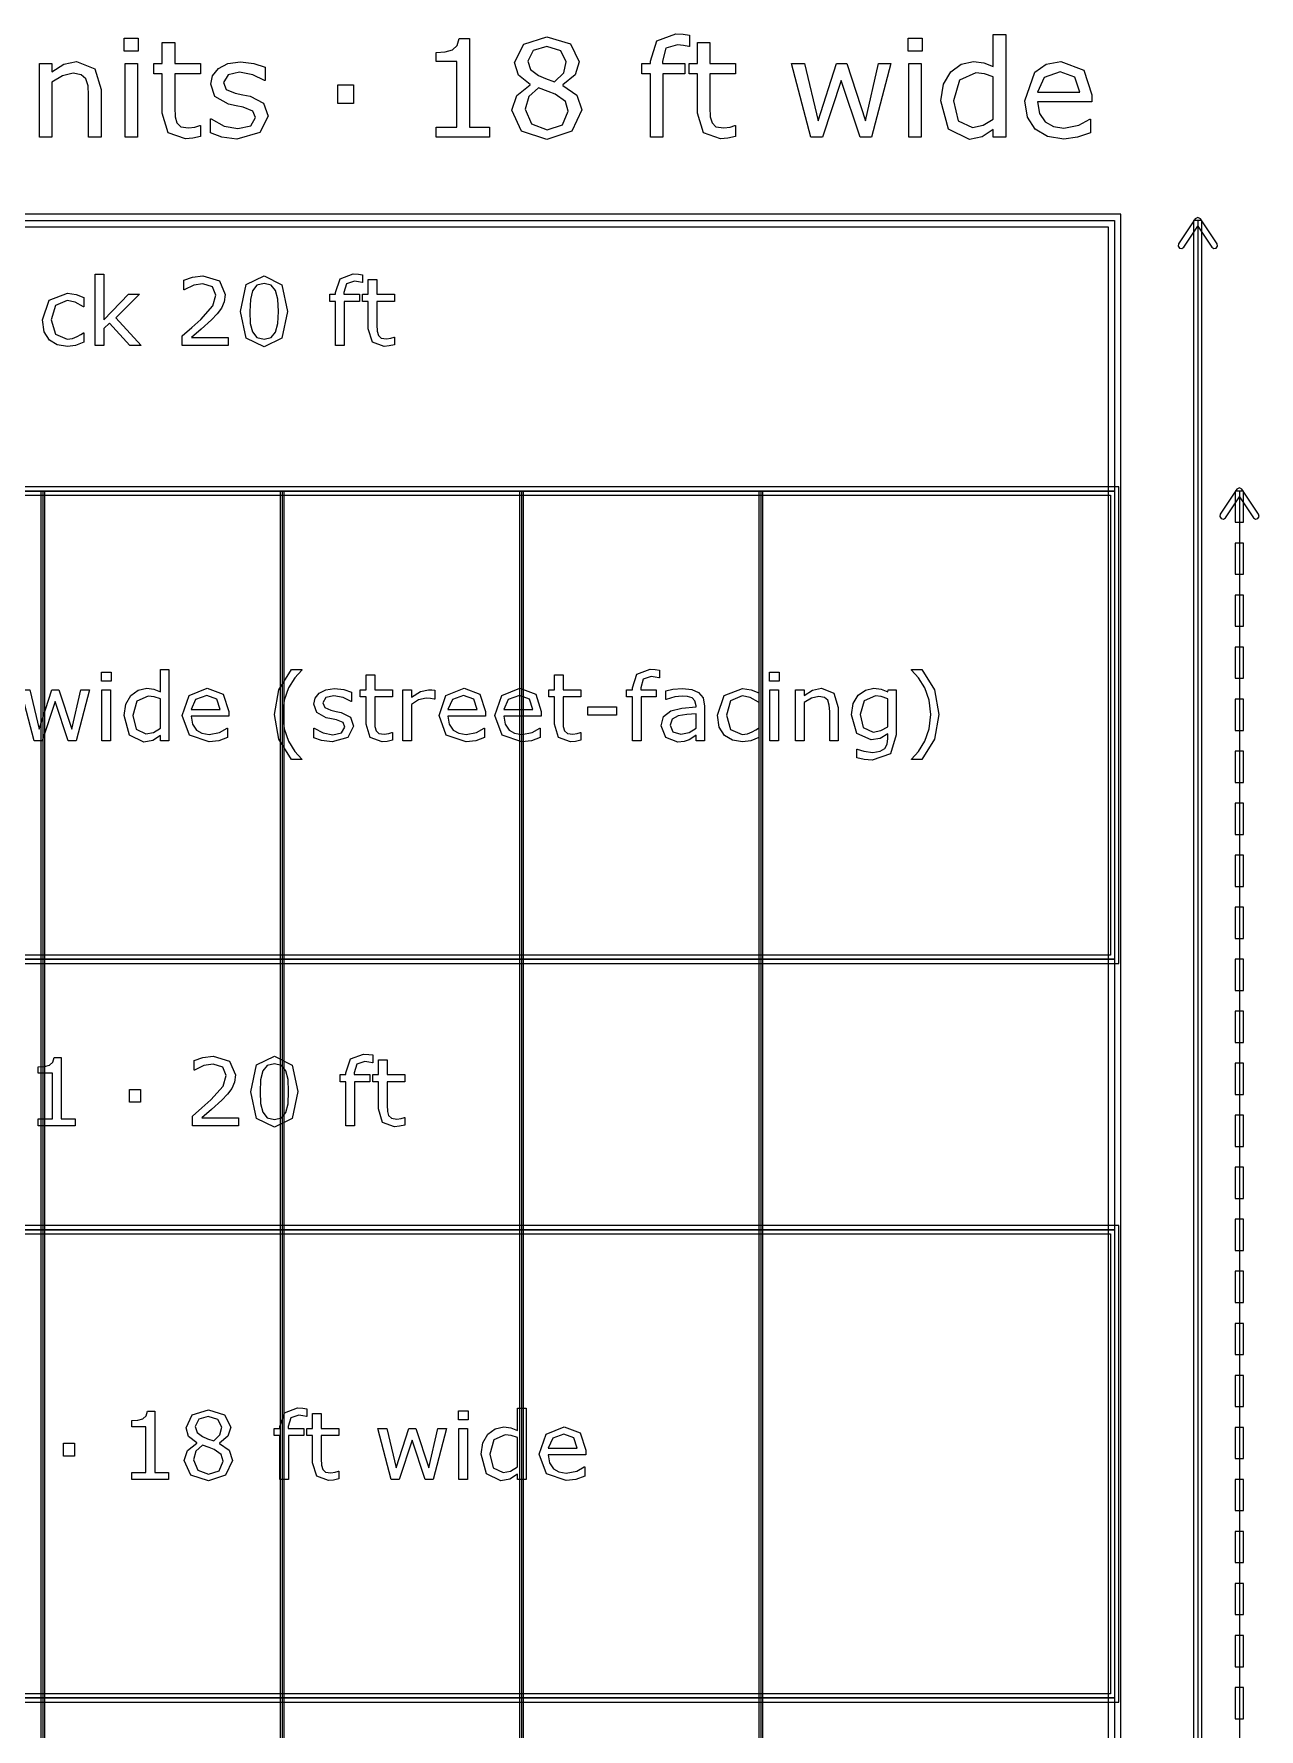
# Model space of a CAD drawing. Extents: x -3 to 198, y 3 to 612.
# Drawn here: x 43.43 to 74.58, y 569.09 to 612.2 of the extents above; entities that cross this region are included whole.
import ezdxf

# ---------------------------------------------------------------- set-up
doc = ezdxf.new("R2010")
doc.units = 0
doc.header["$MEASUREMENT"] = 0
doc.layers.add('Layer 1', color=7, linetype='Continuous')

msp = doc.modelspace()

# ---------------------------------------------------------------- linework, layer by layer
at = {"layer": 'Layer 1', "color": 7}
for points in [[(60.096901, 611.878948), (60.0801, 611.878948), (59.944062, 611.909179), (59.796266, 611.925974), (59.500679, 611.835283), (59.409985, 611.511142), (59.409985, 611.447322), (59.979331, 611.447322), (59.979331, 611.181964), (59.420063, 611.181964), (59.420063, 609.57134), (59.104321, 609.57134), (59.104321, 611.181963), (58.891027, 611.181963), (58.891027, 611.447321), (59.104321, 611.447321), (59.104321, 611.509462), (59.27059, 612.021704), (59.750922, 612.201409), (59.940702, 612.191331), (60.096893, 612.167817), (60.096901, 611.878948)], [(68.141621, 609.57134), (67.825879, 609.57134), (67.825879, 609.767839), (67.542044, 609.584776), (67.221264, 609.519276), (66.68719, 609.777916), (66.49069, 610.495055), (66.55787, 610.919964), (66.742612, 611.237386), (67.00797, 611.432206), (67.323713, 611.499385), (67.585711, 611.467475), (67.825879, 611.371745), (67.825879, 612.184614), (68.141621, 612.184614), (68.141621, 609.57134)], [(46.083305, 611.761385), (45.727255, 611.761385), (45.727255, 612.088883), (46.083305, 612.088883), (46.083305, 611.761385)], [(47.662019, 609.588136), (47.467198, 609.549507), (47.280776, 609.534392), (46.844111, 609.688904), (46.694637, 610.184351), (46.694637, 611.181963), (46.481341, 611.181963), (46.481341, 611.447322), (46.694637, 611.447322), (46.694637, 611.986435), (47.01038, 611.986435), (47.01038, 611.447321), (47.662019, 611.447321), (47.662019, 611.181963), (47.01038, 611.181963), (47.01038, 610.327107), (47.0171, 610.095338), (47.064125, 609.940826), (47.164894, 609.841737), (47.363072, 609.811506), (47.524303, 609.833339), (47.645226, 609.871967), (47.662027, 609.871967), (47.662019, 609.588136)], [(55.014791, 609.57134), (53.661126, 609.57134), (53.661126, 609.826621), (54.181767, 609.826621), (54.181767, 611.502744), (53.661126, 611.502744), (53.661126, 611.731154), (53.887858, 611.74795), (54.07092, 611.800014), (54.191842, 611.905821), (54.243907, 612.080487), (54.504228, 612.080487), (54.504228, 609.826622), (55.014791, 609.826622), (55.014791, 609.57134)], [(57.362706, 610.268325), (57.109103, 609.729211), (56.47426, 609.514238), (55.825978, 609.724173), (55.585814, 610.261607), (55.706736, 610.637811), (56.04767, 610.906528), (56.04767, 610.916606), (55.748723, 611.151734), (55.652994, 611.470835), (55.884761, 611.94109), (56.47426, 612.129192), (57.072154, 611.949487), (57.295525, 611.492668), (57.189719, 611.158451), (56.879014, 610.90317), (56.879014, 610.893092), (57.238423, 610.644529), (57.362706, 610.268325), (57.362706, 610.268325)], [(56.964667, 611.489308), (56.825271, 611.77482), (56.47258, 611.882307), (56.124928, 611.781538), (55.990568, 611.509462), (56.057748, 611.299527), (56.264324, 611.143335), (56.442348, 611.064399), (56.670758, 610.983784), (56.900847, 611.213873), (56.964667, 611.489308), (56.964667, 611.489308)], [(61.270861, 609.588135), (61.076041, 609.549507), (60.889618, 609.534391), (60.452953, 609.688903), (60.30348, 610.184351), (60.30348, 611.181963), (60.090183, 611.181963), (60.090183, 611.447321), (60.30348, 611.447321), (60.30348, 611.986435), (60.61922, 611.986435), (60.61922, 611.447321), (61.270861, 611.447321), (61.270861, 611.181963), (60.61922, 611.181963), (60.61922, 610.327107), (60.62594, 610.095338), (60.672964, 609.940826), (60.773733, 609.841737), (60.971911, 609.811506), (61.133143, 609.833339), (61.254065, 609.871967), (61.270866, 609.871967), (61.270861, 609.588135)], [(66.015395, 611.761385), (65.659346, 611.761385), (65.659346, 612.088883), (66.015395, 612.088883), (66.015395, 611.761385)], [(45.136077, 609.57134), (44.820334, 609.57134), (44.820334, 610.63949), (44.805226, 610.881336), (44.749804, 611.059361), (44.628881, 611.163489), (44.423986, 611.198758), (44.153587, 611.134938), (43.883191, 610.972028), (43.883191, 609.57134), (43.567449, 609.57134), (43.567449, 611.447321), (43.883191, 611.447321), (43.883191, 611.239066), (44.188856, 611.430526), (44.512997, 611.499385), (44.976533, 611.316322), (45.136084, 610.788964), (45.136077, 609.57134)], [(46.063152, 609.57134), (45.747409, 609.57134), (45.747409, 611.447321), (46.063152, 611.447321), (46.063152, 609.57134)], [(49.383486, 610.112134), (49.170192, 609.690584), (48.590771, 609.525995), (48.207848, 609.5747), (47.917299, 609.683866), (47.917299, 610.038237), (47.9341, 610.038237), (48.266636, 609.858532), (48.617647, 609.793033), (48.943468, 609.860212), (49.06103, 610.071827), (48.99721, 610.239775), (48.752008, 610.337184), (48.575661, 610.372454), (48.379163, 610.41612), (48.028151, 610.607581), (47.925702, 610.919965), (47.972726, 611.138297), (48.118842, 611.321361), (48.35733, 611.445643), (48.683148, 611.492668), (49.022404, 611.450681), (49.309596, 611.351592), (49.309596, 611.014016), (49.292795, 611.014016), (48.998885, 611.16349), (48.659629, 611.22563), (48.3674, 611.158451), (48.248157, 610.961952), (48.320375, 610.787286), (48.548784, 610.691555), (48.743605, 610.651248), (48.924987, 610.614299), (49.264243, 610.441312), (49.383486, 610.112134), (49.383486, 610.112134)], [(65.221001, 611.447321), (64.732271, 609.57134), (64.440042, 609.57134), (63.958032, 611.017374), (63.479378, 609.57134), (63.188829, 609.57134), (62.695061, 611.447321), (63.024239, 611.447321), (63.368533, 609.994569), (63.837107, 611.447321), (64.097428, 611.447321), (64.57776, 609.994569), (64.90358, 611.447321), (65.221001, 611.447321)], [(65.995242, 609.57134), (65.679499, 609.57134), (65.679499, 611.447321), (65.995242, 611.447321), (65.995242, 609.57134)], [(70.333345, 610.476581), (68.951131, 610.476581), (69.003193, 610.174274), (69.145952, 609.964339), (69.352528, 609.843416), (69.617886, 609.803109), (70.002486, 609.878685), (70.2796, 610.029839), (70.296401, 610.029839), (70.296401, 609.685545), (69.97058, 609.57302), (69.621249, 609.527673), (69.205577, 609.590654), (68.892354, 609.779596), (68.695854, 610.086101), (68.630354, 610.498414), (68.880599, 611.228989), (69.171988, 611.431786), (69.542313, 611.499385), (70.126774, 611.277694), (70.33335, 610.647888), (70.333345, 610.476581)], [(51.560096, 610.429556), (51.1587, 610.429556), (51.1587, 610.904849), (51.560096, 610.904849), (51.560096, 610.429556)], [(67.825879, 610.033197), (67.825879, 611.109745), (67.597469, 611.188681), (67.377455, 611.210514), (66.964304, 611.025772), (66.81651, 610.501773), (66.930715, 609.99289), (67.296842, 609.819904), (67.568918, 609.878685), (67.825879, 610.033198), (67.825879, 610.033197)], [(70.026, 610.718426), (69.900037, 611.103027), (69.525515, 611.239066), (69.120758, 611.089592), (68.951131, 610.718426), (70.026, 610.718426)], [(57.016732, 610.236415), (56.947874, 610.483299), (56.682516, 610.671401), (56.509529, 610.740259), (56.259286, 610.829272), (56.015761, 610.605901), (55.92507, 610.286799), (56.081261, 609.912275), (56.477617, 609.76448), (56.868938, 609.890442), (57.016732, 610.236415), (57.016732, 610.236415)], [(11.641652, 607.454676), (70.908244, 607.454676), (70.908244, 600.575518), (11.641652, 600.575518), (11.641652, 607.454676)], [(72.958762, 607.498601), (72.535533, 606.863498), (72.523838, 606.803858), (72.557758, 606.753428), (72.617398, 606.74173), (72.667829, 606.775647), (73.024908, 607.311532), (73.381992, 606.775649), (73.432422, 606.741732), (73.492061, 606.753429), (73.525981, 606.803859), (73.514286, 606.8635), (73.091054, 607.498601), (73.024908, 607.534093), (72.958762, 607.498601), (72.958762, 607.498601)], [(73.024908, 607.454676), (73.024908, 488.127743)], [(46.157782, 604.27968), (45.869429, 604.27968), (45.348531, 604.848249), (45.20668, 604.713374), (45.20668, 604.27968), (44.98809, 604.27968), (44.98809, 606.08887), (45.20668, 606.08887), (45.20668, 604.928477), (45.838036, 605.578436), (46.1136, 605.578436), (45.510149, 604.978474), (46.157782, 604.27968)], [(48.369273, 604.27968), (47.197252, 604.27968), (47.197252, 604.522688), (47.441425, 604.731977), (47.67048, 604.940104), (47.976274, 605.283106), (48.058827, 605.55867), (47.969297, 605.769122), (47.72164, 605.845862), (47.492585, 605.808655), (47.251902, 605.694708), (47.240287, 605.694708), (47.240287, 605.938879), (47.460041, 606.013293), (47.727466, 606.047012), (48.144883, 605.91795), (48.296036, 605.570297), (48.270451, 605.385425), (48.197199, 605.223807), (48.090228, 605.081956), (47.942564, 604.927314), (47.685604, 604.69012), (47.437943, 604.478505), (48.369281, 604.478505), (48.369273, 604.27968)], [(49.880806, 605.145905), (49.734304, 604.461064), (49.282007, 604.243636), (48.826221, 604.464552), (48.683209, 605.14358), (48.828547, 605.824933), (49.282007, 606.045849), (49.73663, 605.821444), (49.880806, 605.145905), (49.880806, 605.145905)], [(49.575012, 604.618031), (49.629659, 604.838948), (49.644767, 605.145905), (49.629659, 605.452863), (49.57385, 605.673779), (49.462228, 605.808655), (49.282007, 605.854), (49.100623, 605.808655), (48.987839, 605.671454), (48.933192, 605.447049), (48.919248, 605.14358), (48.932028, 604.84011), (48.986675, 604.621519), (49.094807, 604.483156), (49.282005, 604.435484), (49.46339, 604.48083), (49.575009, 604.618031), (49.575012, 604.618031)], [(51.788828, 605.877255), (51.777213, 605.877255), (51.683035, 605.898183), (51.580715, 605.909812), (51.376076, 605.847025), (51.313291, 605.62262), (51.313291, 605.578437), (51.70745, 605.578437), (51.70745, 605.394727), (51.320265, 605.394727), (51.320265, 604.27968), (51.101674, 604.27968), (51.101674, 605.394727), (50.954011, 605.394727), (50.954011, 605.578436), (51.101674, 605.578436), (51.101674, 605.621457), (51.216784, 605.976086), (51.549322, 606.100497), (51.680709, 606.09352), (51.788841, 606.077243), (51.788828, 605.877255)], [(52.601569, 604.291307), (52.466692, 604.264565), (52.337632, 604.2541), (52.035324, 604.36107), (51.931843, 604.704072), (51.931843, 605.394727), (51.784177, 605.394727), (51.784177, 605.578436), (51.931843, 605.578436), (51.931843, 605.951669), (52.150434, 605.951669), (52.150434, 605.578436), (52.601569, 605.578436), (52.601569, 605.394727), (52.150434, 605.394727), (52.150434, 604.802903), (52.15509, 604.642448), (52.187645, 604.535478), (52.257407, 604.466878), (52.394609, 604.44595), (52.506229, 604.461065), (52.589946, 604.487808), (52.601561, 604.487808), (52.601569, 604.291307)], [(44.698573, 604.36107), (44.490446, 604.27968), (44.28232, 604.250612), (44.024196, 604.291307), (43.823046, 604.416881), (43.691657, 604.628495), (43.645149, 604.927314), (43.819556, 605.427283), (44.28232, 605.608667), (44.500911, 605.577274), (44.698573, 605.500534), (44.698573, 605.257526), (44.686957, 605.257526), (44.479995, 605.377286), (44.273031, 605.419144), (43.978862, 605.29357), (43.871894, 604.927314), (43.976536, 604.565709), (44.273031, 604.440135), (44.407904, 604.457576), (44.531152, 604.502922), (44.620682, 604.554082), (44.686957, 604.601753), (44.698573, 604.601753), (44.698573, 604.36107)], [(43.656195, 600.575518), (43.656195, 532.313104)], [(49.741604, 600.575518), (49.741604, 532.313104)], [(55.827013, 600.575518), (55.827013, 532.313104)], [(61.912422, 600.575518), (61.912422, 532.313104)], [(74.017094, 600.619443), (73.593865, 599.98434), (73.58217, 599.9247), (73.61609, 599.87427), (73.67573, 599.862572), (73.726161, 599.896489), (74.08324, 600.432374), (74.440324, 599.896491), (74.490754, 599.862574), (74.550393, 599.874271), (74.584313, 599.924701), (74.572618, 599.984342), (74.149386, 600.619443), (74.08324, 600.654935), (74.017094, 600.619443), (74.017094, 600.619443)], [(73.977304, 600.575518), (73.977304, 599.781769), (74.189176, 599.781769), (74.189176, 600.575518), (73.977304, 600.575518)], [(74.08324, 600.575518), (74.08324, 532.313104)], [(73.977304, 599.252603), (73.977304, 598.458854), (74.189176, 598.458854), (74.189176, 599.252603), (73.977304, 599.252603)], [(73.977304, 597.929688), (73.977304, 597.135939), (74.189176, 597.135939), (74.189176, 597.929688), (73.977304, 597.929688)], [(73.977304, 596.606773), (73.977304, 595.813024), (74.189176, 595.813024), (74.189176, 596.606773), (73.977304, 596.606773)], [(45.392135, 595.741711), (45.145636, 595.741711), (45.145636, 595.968441), (45.392135, 595.968441), (45.392135, 595.741711)], [(46.864134, 594.225526), (46.645544, 594.225526), (46.645544, 594.361564), (46.449043, 594.234828), (46.226965, 594.189482), (45.857221, 594.36854), (45.721183, 594.865021), (45.767692, 595.159189), (45.895591, 595.378943), (46.079299, 595.513818), (46.29789, 595.560327), (46.479274, 595.538234), (46.645544, 595.471959), (46.645544, 596.034715), (46.864134, 596.034715), (46.864134, 594.225526)], [(50.24532, 593.746486), (49.979057, 593.746486), (49.659308, 594.26157), (49.545363, 594.890601), (49.659308, 595.519631), (49.979057, 596.034716), (50.24532, 596.034716), (50.24532, 596.023087), (50.065099, 595.826588), (49.906968, 595.568465), (49.793023, 595.253368), (49.750002, 594.8906), (49.791859, 594.526669), (49.906968, 594.212735), (50.066261, 593.954612), (50.24532, 593.758112), (50.24532, 593.746486)], [(52.54634, 594.237153), (52.411463, 594.210411), (52.282402, 594.199946), (51.980095, 594.306916), (51.876614, 594.649918), (51.876614, 595.340573), (51.728948, 595.340573), (51.728948, 595.524282), (51.876614, 595.524282), (51.876614, 595.897515), (52.095205, 595.897515), (52.095205, 595.524282), (52.54634, 595.524282), (52.54634, 595.340573), (52.095205, 595.340573), (52.095205, 594.748749), (52.099861, 594.588294), (52.132416, 594.481324), (52.202178, 594.412724), (52.33938, 594.391796), (52.451, 594.406911), (52.534717, 594.433654), (52.546358, 594.433654), (52.54634, 594.237153)], [(57.337901, 594.237153), (57.203025, 594.210411), (57.073964, 594.199946), (56.771656, 594.306916), (56.668175, 594.649918), (56.668175, 595.340573), (56.520509, 595.340573), (56.520509, 595.524282), (56.668175, 595.524282), (56.668175, 595.897515), (56.886766, 595.897515), (56.886766, 595.524282), (57.337901, 595.524282), (57.337901, 595.340573), (56.886766, 595.340573), (56.886766, 594.748749), (56.891422, 594.588294), (56.923979, 594.481324), (56.993742, 594.412724), (57.130942, 594.391796), (57.242564, 594.406911), (57.326278, 594.433654), (57.337893, 594.433654), (57.337901, 594.237153)], [(59.33545, 595.823101), (59.323835, 595.823101), (59.229654, 595.844029), (59.127334, 595.855658), (58.922698, 595.792871), (58.859909, 595.568466), (58.859909, 595.524283), (59.254072, 595.524283), (59.254072, 595.340573), (58.866886, 595.340573), (58.866886, 594.225526), (58.648296, 594.225526), (58.648296, 595.340573), (58.50063, 595.340573), (58.50063, 595.524282), (58.648296, 595.524282), (58.648296, 595.567303), (58.763403, 595.921932), (59.095941, 596.046343), (59.227328, 596.039366), (59.33546, 596.023089), (59.33545, 595.823101)], [(62.379448, 595.741711), (62.132952, 595.741711), (62.132952, 595.968441), (62.379448, 595.968441), (62.379448, 595.741711)], [(66.444311, 594.890601), (66.330363, 594.26157), (66.010617, 593.746486), (65.744354, 593.746486), (65.744354, 593.758112), (65.923413, 593.954611), (66.082705, 594.212735), (66.19665, 594.526669), (66.239672, 594.8906), (66.19665, 595.253368), (66.082705, 595.568464), (65.923413, 595.826588), (65.744354, 596.023087), (65.744354, 596.034715), (66.010617, 596.034715), (66.330363, 595.519631), (66.444311, 594.890601), (66.444311, 594.890601)], [(44.842167, 595.524282), (44.503816, 594.225526), (44.301502, 594.225526), (43.967802, 595.226626), (43.636428, 594.225526), (43.435279, 594.225526), (43.09344, 595.524282), (43.321331, 595.524282), (43.559688, 594.518531), (43.884088, 595.524282), (44.064309, 595.524282), (44.396847, 594.518531), (44.622415, 595.524282), (44.842167, 595.524282)], [(45.378181, 594.225526), (45.15959, 594.225526), (45.15959, 595.524282), (45.378181, 595.524282), (45.378181, 594.225526)], [(48.381481, 594.852231), (47.424566, 594.852231), (47.46061, 594.642942), (47.55944, 594.497602), (47.702455, 594.413886), (47.886163, 594.385981), (48.152426, 594.438303), (48.344275, 594.542948), (48.35589, 594.542948), (48.35589, 594.304591), (48.130323, 594.226689), (47.888475, 594.195295), (47.383857, 594.369703), (47.202472, 594.867346), (47.375719, 595.373129), (47.833828, 595.560327), (48.238455, 595.406848), (48.381467, 594.970829), (48.381481, 594.852231)], [(48.168706, 595.019663), (48.081502, 595.285925), (47.822216, 595.380105), (47.541999, 595.276623), (47.424566, 595.019663), (48.168706, 595.019663)], [(51.559191, 594.599921), (51.411525, 594.308079), (51.010388, 594.194133), (50.745289, 594.227851), (50.544137, 594.303428), (50.544137, 594.548762), (50.555752, 594.548762), (50.785971, 594.424351), (51.028978, 594.379005), (51.254545, 594.425513), (51.335936, 594.572016), (51.291753, 594.688288), (51.121997, 594.755725), (50.99991, 594.780144), (50.863872, 594.810375), (50.620864, 594.942925), (50.549939, 595.15919), (50.582494, 595.310344), (50.683652, 595.43708), (50.848757, 595.523121), (51.074324, 595.555677), (51.309192, 595.526609), (51.508018, 595.458009), (51.508018, 595.224302), (51.496403, 595.224302), (51.292928, 595.327784), (51.058061, 595.370805), (50.855747, 595.324296), (50.773195, 595.188258), (50.82319, 595.067335), (50.981321, 595.00106), (51.116195, 594.973155), (51.241768, 594.947575), (51.476639, 594.827815), (51.559191, 594.599923), (51.559191, 594.599921)], [(53.62069, 595.285925), (53.609075, 595.285925), (53.513732, 595.302202), (53.405597, 595.308015), (53.210261, 595.262669), (53.028878, 595.14756), (53.028878, 594.225526), (52.810285, 594.225526), (52.810285, 595.524282), (53.028878, 595.524282), (53.028878, 595.332434), (53.257933, 595.480099), (53.461408, 595.524282), (53.543961, 595.520795), (53.6207, 595.510331), (53.62069, 595.285925)], [(54.913633, 594.852231), (53.956715, 594.852231), (53.99276, 594.642942), (54.091592, 594.497602), (54.234607, 594.413886), (54.418315, 594.385981), (54.684578, 594.438303), (54.876427, 594.542948), (54.888042, 594.542948), (54.888042, 594.304591), (54.662475, 594.226689), (54.42063, 594.195295), (53.916009, 594.369703), (53.734627, 594.867346), (53.907871, 595.373129), (54.365983, 595.560327), (54.770607, 595.406848), (54.913622, 594.970829), (54.913633, 594.852231)], [(54.700855, 595.019663), (54.613651, 595.285925), (54.354365, 595.380105), (54.074151, 595.276623), (53.956715, 595.019663), (54.700855, 595.019663)], [(56.33215, 594.852231), (55.375232, 594.852231), (55.411276, 594.642942), (55.510109, 594.497602), (55.653121, 594.413886), (55.836832, 594.385981), (56.103095, 594.438303), (56.294941, 594.542948), (56.306556, 594.542948), (56.306556, 594.304591), (56.080989, 594.226689), (55.839144, 594.195295), (55.334523, 594.369703), (55.153139, 594.867346), (55.326385, 595.373129), (55.784497, 595.560327), (56.189121, 595.406848), (56.332136, 594.970829), (56.33215, 594.852231)], [(56.119372, 595.019663), (56.032168, 595.285925), (55.772882, 595.380105), (55.492667, 595.276623), (55.375232, 595.019663), (56.119372, 595.019663)], [(60.483055, 594.225526), (60.265626, 594.225526), (60.265626, 594.363889), (60.18656, 594.308079), (60.091218, 594.252268), (59.965644, 594.208085), (59.799375, 594.189482), (59.501719, 594.305754), (59.379635, 594.602247), (59.442421, 594.840604), (59.623806, 594.984782), (59.908671, 595.055707), (60.265626, 595.083613), (60.265626, 595.117331), (60.238882, 595.24058), (60.164468, 595.317319), (60.052848, 595.353363), (59.91681, 595.362666), (59.724961, 595.339412), (59.50637, 595.274299), (59.494755, 595.274299), (59.494755, 595.496379), (59.67963, 595.534748), (59.917985, 595.555677), (60.156342, 595.532423), (60.333076, 595.455683), (60.444698, 595.31732), (60.483068, 595.106868), (60.483055, 594.225526)], [(61.864363, 594.306916), (61.656237, 594.225526), (61.448111, 594.196458), (61.189986, 594.237153), (60.988837, 594.362727), (60.85745, 594.574341), (60.810939, 594.87316), (60.985347, 595.373129), (61.448111, 595.554513), (61.666701, 595.52312), (61.864363, 595.44638), (61.864363, 595.203372), (61.852721, 595.203372), (61.645759, 595.323132), (61.438795, 595.36499), (61.144626, 595.239416), (61.037658, 594.87316), (61.142303, 594.511555), (61.438795, 594.385981), (61.573671, 594.403422), (61.696919, 594.448768), (61.786449, 594.499928), (61.852721, 594.547599), (61.864363, 594.547599), (61.864363, 594.306916)], [(62.365494, 594.225526), (62.146903, 594.225526), (62.146903, 595.524282), (62.365494, 595.524282), (62.365494, 594.225526)], [(63.884005, 594.225526), (63.665414, 594.225526), (63.665414, 594.965015), (63.654937, 595.132446), (63.616567, 595.255694), (63.53285, 595.327783), (63.390999, 595.352201), (63.203801, 595.308018), (63.016604, 595.195234), (63.016604, 594.225526), (62.798013, 594.225526), (62.798013, 595.524282), (63.016604, 595.524282), (63.016604, 595.380105), (63.228217, 595.512655), (63.452623, 595.560327), (63.773533, 595.43359), (63.883991, 595.068497), (63.884005, 594.225526)], [(65.358332, 594.373191), (65.20834, 593.888338), (64.746741, 593.733696), (64.544428, 593.748812), (64.351417, 593.789507), (64.351417, 594.012749), (64.363059, 594.012749), (64.532815, 593.961589), (64.765357, 593.930196), (64.950232, 593.956938), (65.064177, 594.031352), (65.122314, 594.140648), (65.13975, 594.283662), (65.13975, 594.40226), (64.950229, 594.283662), (64.721172, 594.245292), (64.351427, 594.412724), (64.215389, 594.887113), (64.261898, 595.175467), (64.390961, 595.385919), (64.574669, 595.513818), (64.789773, 595.560327), (64.978132, 595.537073), (65.13975, 595.468472), (65.153693, 595.524283), (65.358332, 595.524283), (65.358332, 594.373191)], [(46.645544, 594.545273), (46.645544, 595.290576), (46.487413, 595.345224), (46.335098, 595.360339), (46.04907, 595.23244), (45.946751, 594.869672), (46.025814, 594.517368), (46.279287, 594.397609), (46.467649, 594.438304), (46.645544, 594.545273), (46.645544, 594.545273)], [(58.243659, 594.877811), (57.518122, 594.877811), (57.518122, 595.088263), (58.243659, 595.088263), (58.243659, 594.877811)], [(65.139739, 594.58248), (65.139739, 595.290576), (64.97696, 595.346386), (64.828132, 595.363828), (64.544428, 595.242905), (64.440946, 594.891764), (64.517686, 594.560389), (64.772321, 594.447606), (64.963008, 594.48365), (65.139739, 594.582481), (65.139739, 594.58248)], [(73.977304, 595.283858), (73.977304, 594.490109), (74.189176, 594.490109), (74.189176, 595.283858), (73.977304, 595.283858)], [(60.265626, 594.545273), (60.265626, 594.906879), (60.029594, 594.889438), (59.815655, 594.855719), (59.663337, 594.772003), (59.605203, 594.617362), (59.67264, 594.448767), (59.87844, 594.392957), (60.088892, 594.43714), (60.265626, 594.545273), (60.265626, 594.545273)], [(73.977304, 593.960943), (73.977304, 593.167194), (74.189176, 593.167194), (74.189176, 593.960943), (73.977304, 593.960943)], [(73.977304, 592.638028), (73.977304, 591.844279), (74.189176, 591.844279), (74.189176, 592.638028), (73.977304, 592.638028)], [(73.977304, 591.315113), (73.977304, 590.521364), (74.189176, 590.521364), (74.189176, 591.315113), (73.977304, 591.315113)], [(73.977304, 589.992198), (73.977304, 589.198449), (74.189176, 589.198449), (74.189176, 589.992198), (73.977304, 589.992198)], [(11.641652, 588.669283), (70.908244, 588.669283), (70.908244, 581.790125), (11.641652, 581.790125), (11.641652, 588.669283)], [(73.977304, 588.669283), (73.977304, 587.875534), (74.189176, 587.875534), (74.189176, 588.669283), (73.977304, 588.669283)], [(73.977304, 587.346368), (73.977304, 586.552619), (74.189176, 586.552619), (74.189176, 587.346368), (73.977304, 587.346368)], [(44.477656, 584.435955), (43.540503, 584.435955), (43.540503, 584.612689), (43.900948, 584.612689), (43.900948, 585.773081), (43.540503, 585.773081), (43.540503, 585.931211), (43.697473, 585.942827), (43.824208, 585.978871), (43.907925, 586.052123), (43.943969, 586.173046), (44.124189, 586.173046), (44.124189, 584.612678), (44.477656, 584.612678), (44.477656, 584.435955)], [(48.630885, 584.435955), (47.458864, 584.435955), (47.458864, 584.678964), (47.703037, 584.888252), (47.932092, 585.096378), (48.237886, 585.439381), (48.320439, 585.714944), (48.230909, 585.925396), (47.983252, 586.002136), (47.754197, 585.96493), (47.513514, 585.850982), (47.501898, 585.850982), (47.501898, 586.095155), (47.721653, 586.169569), (47.989078, 586.203287), (48.406494, 586.074224), (48.557648, 585.726572), (48.532063, 585.5417), (48.45881, 585.380082), (48.351839, 585.238232), (48.204176, 585.083588), (47.947215, 584.846395), (47.699555, 584.634779), (48.630893, 584.634779), (48.630885, 584.435955)], [(50.142418, 585.302181), (49.995916, 584.61734), (49.543619, 584.399911), (49.087833, 584.620827), (48.94482, 585.299856), (49.090158, 585.981207), (49.543619, 586.202123), (49.998242, 585.97772), (50.142418, 585.302181), (50.142418, 585.302181)], [(49.836624, 584.774306), (49.891271, 584.995223), (49.906378, 585.302181), (49.891271, 585.609137), (49.835462, 585.830053), (49.72384, 585.96493), (49.543619, 586.010277), (49.362234, 585.96493), (49.249451, 585.827728), (49.194804, 585.603324), (49.18086, 585.299856), (49.193639, 584.996384), (49.248286, 584.777794), (49.356419, 584.63943), (49.543617, 584.59176), (49.725001, 584.637104), (49.836621, 584.774306), (49.836624, 584.774306)], [(52.05044, 586.033531), (52.038825, 586.033531), (51.944646, 586.054459), (51.842327, 586.066075), (51.637688, 586.003289), (51.574902, 585.778883), (51.574902, 585.7347), (51.969062, 585.7347), (51.969062, 585.550992), (51.581877, 585.550992), (51.581877, 584.435955), (51.363286, 584.435955), (51.363286, 585.551003), (51.21562, 585.551003), (51.21562, 585.734711), (51.363286, 585.734711), (51.363286, 585.777732), (51.478396, 586.132361), (51.810931, 586.256773), (51.942321, 586.249788), (52.050453, 586.233516), (52.05044, 586.033531)], [(52.863181, 584.447583), (52.728304, 584.420839), (52.599243, 584.410362), (52.296936, 584.517333), (52.193455, 584.860333), (52.193455, 585.55099), (52.045789, 585.55099), (52.045789, 585.734698), (52.193455, 585.734698), (52.193455, 586.107932), (52.412046, 586.107932), (52.412046, 585.734698), (52.863181, 585.734698), (52.863181, 585.55099), (52.412046, 585.55099), (52.412046, 584.959165), (52.416702, 584.798709), (52.449256, 584.691741), (52.519019, 584.62314), (52.656221, 584.602211), (52.767841, 584.617319), (52.851558, 584.64406), (52.863173, 584.64406), (52.863181, 584.447583)], [(73.977304, 586.023453), (73.977304, 585.229704), (74.189176, 585.229704), (74.189176, 586.023453), (73.977304, 586.023453)], [(46.140344, 585.030105), (45.862452, 585.030105), (45.862452, 585.359154), (46.140344, 585.359154), (46.140344, 585.030105)], [(73.977304, 584.700538), (73.977304, 583.906789), (74.189176, 583.906789), (74.189176, 584.700538), (73.977304, 584.700538)], [(73.977304, 583.377623), (73.977304, 582.583874), (74.189176, 582.583874), (74.189176, 583.377623), (73.977304, 583.377623)], [(73.977304, 582.054708), (73.977304, 581.260959), (74.189176, 581.260959), (74.189176, 582.054708), (73.977304, 582.054708)], [(11.535715, 581.896061), (11.535715, 569.777954), (71.01418, 569.777954), (71.01418, 581.896061), (11.535715, 581.896061)], [(73.977304, 580.731793), (73.977304, 579.938044), (74.189176, 579.938044), (74.189176, 580.731793), (73.977304, 580.731793)], [(73.977304, 579.408878), (73.977304, 578.615129), (74.189176, 578.615129), (74.189176, 579.408878), (73.977304, 579.408878)], [(73.977304, 578.085963), (73.977304, 577.292214), (74.189176, 577.292214), (74.189176, 578.085963), (73.977304, 578.085963)], [(50.373219, 577.037709), (50.361578, 577.037709), (50.267397, 577.058637), (50.16508, 577.070253), (49.960441, 577.007467), (49.897652, 576.783061), (49.897652, 576.738878), (50.291815, 576.738878), (50.291815, 576.55517), (49.904629, 576.55517), (49.904629, 575.440133), (49.686039, 575.440133), (49.686039, 576.555181), (49.538373, 576.555181), (49.538373, 576.738889), (49.686039, 576.738889), (49.686039, 576.78191), (49.801148, 577.136539), (50.133684, 577.260951), (50.265074, 577.253966), (50.373206, 577.237694), (50.373219, 577.037709)], [(46.854834, 575.440133), (45.917681, 575.440133), (45.917681, 575.616867), (46.278125, 575.616867), (46.278125, 576.777259), (45.917681, 576.777259), (45.917681, 576.935389), (46.074648, 576.947005), (46.201386, 576.983049), (46.285102, 577.056301), (46.321146, 577.177224), (46.501367, 577.177224), (46.501367, 575.616856), (46.854834, 575.616856), (46.854834, 575.440133)], [(48.480313, 575.922661), (48.304744, 575.54943), (47.865234, 575.400602), (47.416425, 575.54594), (47.250158, 575.91801), (47.333872, 576.17846), (47.569904, 576.364493), (47.569904, 576.371478), (47.362942, 576.534258), (47.296667, 576.755174), (47.45712, 577.080735), (47.865234, 577.210961), (48.279164, 577.086551), (48.433805, 576.77029), (48.360552, 576.538909), (48.145451, 576.362176), (48.145451, 576.355191), (48.394271, 576.183109), (48.480313, 575.922658), (48.480313, 575.922661)], [(48.20475, 576.767956), (48.108243, 576.965621), (47.864073, 577.040035), (47.62339, 576.970269), (47.530373, 576.78191), (47.576881, 576.636569), (47.719896, 576.528437), (47.843144, 576.47379), (48.001272, 576.417979), (48.160564, 576.577271), (48.20475, 576.767956), (48.20475, 576.767956)], [(51.185957, 575.451761), (51.051083, 575.425017), (50.922023, 575.414566), (50.619715, 575.521537), (50.516232, 575.864537), (50.516232, 576.555194), (50.368568, 576.555194), (50.368568, 576.738902), (50.516232, 576.738902), (50.516232, 577.112136), (50.734825, 577.112136), (50.734825, 576.738902), (51.185957, 576.738902), (51.185957, 576.555194), (50.734825, 576.555194), (50.734825, 575.96337), (50.739481, 575.802913), (50.772038, 575.695945), (50.841801, 575.627344), (50.979003, 575.606415), (51.090623, 575.621523), (51.174339, 575.648265), (51.185955, 575.648265), (51.185957, 575.451761)], [(54.470639, 576.956318), (54.22414, 576.956318), (54.22414, 577.183047), (54.470639, 577.183047), (54.470639, 576.956318)], [(55.942638, 575.440133), (55.724048, 575.440133), (55.724048, 575.576171), (55.527547, 575.449436), (55.30547, 575.404089), (54.935725, 575.583148), (54.799687, 576.079627), (54.846196, 576.373796), (54.974095, 576.593551), (55.157803, 576.728425), (55.376394, 576.774933), (55.557779, 576.75284), (55.724048, 576.686565), (55.724048, 577.24932), (55.942638, 577.24932), (55.942638, 575.440133)], [(53.920671, 576.738889), (53.58232, 575.440133), (53.380007, 575.440133), (53.046307, 576.441233), (52.714932, 575.440133), (52.513783, 575.440133), (52.171944, 576.738889), (52.399835, 576.738889), (52.638193, 575.733138), (52.962592, 576.738889), (53.142813, 576.738889), (53.475352, 575.733138), (53.700919, 576.738889), (53.920671, 576.738889)], [(54.456685, 575.440133), (54.238094, 575.440133), (54.238094, 576.738889), (54.456685, 576.738889), (54.456685, 575.440133)], [(55.724048, 575.759882), (55.724048, 576.505183), (55.565917, 576.55983), (55.413602, 576.574937), (55.127575, 576.447038), (55.025255, 576.084271), (55.104318, 575.731968), (55.357791, 575.612207), (55.546153, 575.652903), (55.724048, 575.759874), (55.724048, 575.759882)], [(57.459985, 576.066838), (56.50307, 576.066838), (56.539114, 575.85755), (56.637944, 575.712209), (56.780959, 575.628492), (56.964667, 575.600589), (57.23093, 575.652911), (57.422779, 575.757556), (57.434394, 575.757556), (57.434394, 575.519198), (57.208827, 575.441295), (56.966979, 575.409902), (56.462361, 575.58431), (56.280977, 576.081953), (56.454223, 576.587735), (56.912332, 576.774933), (57.316959, 576.621454), (57.459972, 576.185434), (57.459985, 576.066838)], [(57.24721, 576.234268), (57.160006, 576.500531), (56.90072, 576.594712), (56.620503, 576.491231), (56.50307, 576.234268), (57.24721, 576.234268)], [(73.977304, 576.763048), (73.977304, 575.969299), (74.189176, 575.969299), (74.189176, 576.763048), (73.977304, 576.763048)], [(44.46312, 576.03427), (44.185231, 576.03427), (44.185231, 576.363319), (44.46312, 576.363319), (44.46312, 576.03427)], [(48.240794, 575.900568), (48.193121, 576.071489), (48.009411, 576.201714), (47.889653, 576.249384), (47.716406, 576.311008), (47.547814, 576.156367), (47.485026, 575.935451), (47.593158, 575.676165), (47.86756, 575.573845), (48.138474, 575.661049), (48.240794, 575.900568), (48.240794, 575.900568)], [(73.977304, 575.440133), (73.977304, 574.646384), (74.189176, 574.646384), (74.189176, 575.440133), (73.977304, 575.440133)], [(73.977304, 574.117218), (73.977304, 573.323469), (74.189176, 573.323469), (74.189176, 574.117218), (73.977304, 574.117218)], [(73.977304, 572.794303), (73.977304, 572.000554), (74.189176, 572.000554), (74.189176, 572.794303), (73.977304, 572.794303)], [(73.977304, 571.471388), (73.977304, 570.677639), (74.189176, 570.677639), (74.189176, 571.471388), (73.977304, 571.471388)], [(73.977304, 570.148473), (73.977304, 569.354724), (74.189176, 569.354724), (74.189176, 570.148473), (73.977304, 570.148473)], [(11.641652, 569.88389), (70.908244, 569.88389), (70.908244, 563.004732), (11.641652, 563.004732), (11.641652, 569.88389)]]:
    msp.add_lwpolyline(points, dxfattribs=at)
for points in [[(11.483006, 607.613322), (11.483006, 487.969096), (71.066891, 487.969096), (71.066891, 607.613322), (11.483006, 607.613322)], [(72.918972, 607.454676), (72.918972, 488.127743), (73.130844, 488.127743), (73.130844, 607.454676), (72.918972, 607.454676)], [(11.800298, 607.29603), (70.749597, 607.29603), (70.749597, 488.28639), (11.800298, 488.28639), (11.800298, 607.29603)], [(11.535715, 600.681455), (11.535715, 588.563346), (71.01418, 588.563346), (71.01418, 600.681455), (11.535715, 600.681455)], [(11.641652, 600.575518), (70.908244, 600.575518), (70.908244, 588.669283), (11.641652, 588.669283), (11.641652, 600.575518)], [(43.603485, 600.575518), (43.603485, 532.313104), (43.708905, 532.313104), (43.708905, 600.575518), (43.603485, 600.575518)], [(49.688894, 600.575518), (49.688894, 532.313104), (49.794314, 532.313104), (49.794314, 600.575518), (49.688894, 600.575518)], [(55.774303, 600.575518), (55.774303, 532.313104), (55.879723, 532.313104), (55.879723, 600.575518), (55.774303, 600.575518)], [(61.859712, 600.575518), (61.859712, 532.313104), (61.965132, 532.313104), (61.965132, 600.575518), (61.859712, 600.575518)], [(11.747589, 600.469581), (70.802308, 600.469581), (70.802308, 588.77522), (11.747589, 588.77522), (11.747589, 600.469581)], [(11.641652, 581.790125), (70.908244, 581.790125), (70.908244, 569.88389), (11.641652, 569.88389), (11.641652, 581.790125)], [(11.747589, 581.684189), (70.802308, 581.684189), (70.802308, 569.989826), (11.747589, 569.989826), (11.747589, 581.684189)]]:
    msp.add_lwpolyline(points, close=True, dxfattribs=at)

doc.saveas('drawing.dxf')
